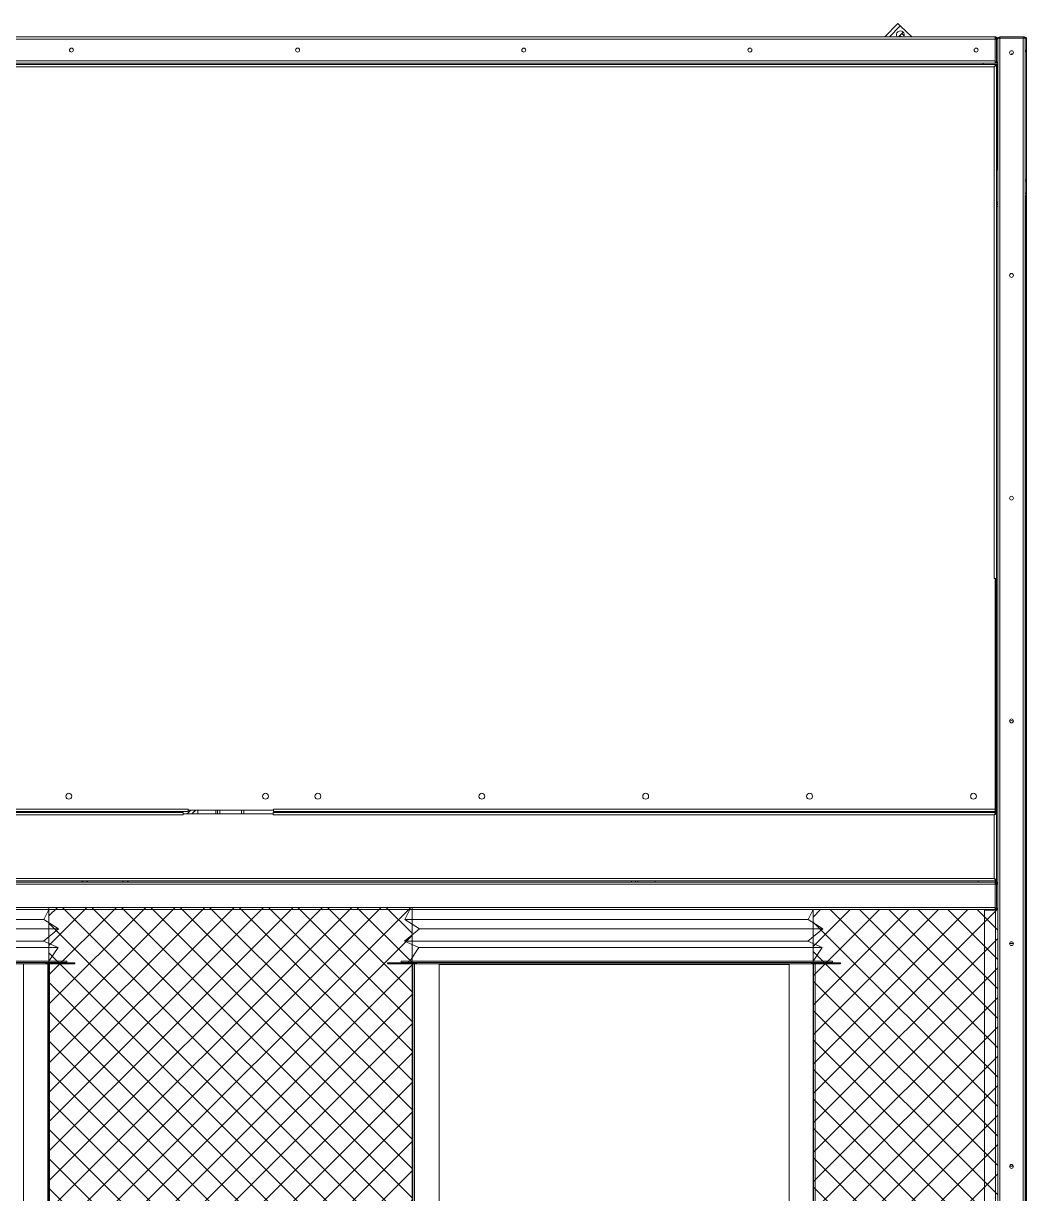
# Model space of a CAD drawing. Header units: millimetres. Extents: x 12896 to 42303, y 9438 to 30233.
# Drawn here: x 33577 to 35107, y 18855 to 20642 of the extents above; entities that cross this region are included whole.
import ezdxf

# ---------------------------------------------------------------- set-up
doc = ezdxf.new("R2010")
doc.units = ezdxf.units.MM
pattern_1 = [(45, (-1432394.39, -415976.966), (-22.4506403, 22.4506403), []), (135, (-1432394.39, -415976.966), (-22.4506403, -22.4506403), [])]

# ---------------------------------------------------------------- blocks, each defined once
blk = doc.blocks.new('3753456')
at = {"color": 0, "lineweight": 5}
for p, q in [((337590.2, 91235.5), (337597.8, 91251)), ((337589.4, 91202.2), (337612.3, 91221.4)), ((337612.3, 91221.4), (337590.2, 91235.5)), ((337611.6, 91192.6), (337589.4, 91202.2)), ((337597.8, 91172), (337611.6, 91192.6))]:
    blk.add_line(p, q, dxfattribs=at)
blk = doc.blocks.new('347246')
at = {"color": 0, "lineweight": 5}
for p, q in [((426217.9, 88814.5), (425602.7, 88814.5)), ((425624.9, 88800.5), (426240.1, 88800.5)), ((426217.2, 88781.3), (425602, 88781.3)), ((425624.1, 88771.7), (426239.3, 88771.7))]:
    blk.add_line(p, q, dxfattribs=at)
for p in [(88012.5, -2421), (88627.7, -2421)]:
    blk.add_blockref('3753456', p, dxfattribs=at)
blk = doc.blocks.new('2')
at = {"lineweight": 5}
h = blk.add_hatch(dxfattribs=at)
h.set_pattern_fill('ANSI37', scale=10)
h.set_pattern_definition(pattern_1)
h.paths.add_polyline_path([(34169.4, 17175.9), (34169.4, 19292.3), (33615.6, 19292.3), (33615.6, 17175.9)])
h = blk.add_hatch(dxfattribs=at)
h.set_pattern_fill('ANSI37', scale=10)
h.set_pattern_definition(pattern_1)
h.paths.add_polyline_path([(35062.9, 17172.5), (35062.9, 19288.9), (34781.4, 19288.9), (34781.4, 17172.5)])
at = {"color": 7, "lineweight": 20, "ltscale": 0.01186}
blk.add_line((34890.8, 20620.9), (34910.4, 20641.6), dxfattribs=at)
at = {"color": 7, "lineweight": 20, "ltscale": 0.009803}
blk.add_line((34898, 20620.9), (34914.2, 20638), dxfattribs=at)
at = {"color": 7, "lineweight": 20, "ltscale": 0.002167}
blk.add_line((34914.2, 20638), (34910.4, 20641.6), dxfattribs=at)
at = {"color": 7, "lineweight": 20, "ltscale": 0.010322}
blk.add_line((34932.1, 20620.9), (34914.2, 20638), dxfattribs=at)
at = {"color": 7, "lineweight": 20}
for p, q in [((35059.2, 20617.5), (31550.6, 20617.5)), ((35057.5, 20620.9), (31552.3, 20620.9)), ((35062.9, 17176.3), (35062.9, 20617.5)), ((35066.3, 17174.6), (35066.3, 20619.2)), ((35101.5, 20619.2), (35101.5, 17174.6)), ((35104.9, 20619.2), (35104.9, 17174.6)), ((35059.2, 20584.3), (31550.6, 20584.3)), ((35059.2, 20580.9), (31550.9, 20580.9)), ((31550.9, 20578.9), (35059.2, 20578.9)), ((31552.3, 20575.5), (35057.5, 20575.5)), ((35105.7, 17524.3), (35105.7, 20377.5)), ((35059.2, 19327.5), (31550.6, 19327.5)), ((35059.2, 19332.9), (31550.9, 19332.9)), ((35057.5, 19336.3), (31552.3, 19336.3)), ((35057.5, 19330.9), (31552.3, 19330.9)), ((31550.6, 19292.3), (35059.2, 19292.3)), ((31550.9, 19288.9), (35059.2, 19288.9))]:
    blk.add_line(p, q, dxfattribs=at)
at = {"color": 7, "lineweight": 20, "ltscale": 0.004259}
blk.add_line((34918.5, 20628.4), (34911.5, 20620.9), dxfattribs=at)
at = {"color": 7, "lineweight": 20, "ltscale": 0.001205}
blk.add_line((34914.1, 20623), (34912.1, 20620.9), dxfattribs=at)
at = {"color": 7, "lineweight": 20, "ltscale": 0.002137}
blk.add_line((34920.3, 20622.7), (34916.6, 20626.3), dxfattribs=at)
at = {"color": 7, "lineweight": 20, "ltscale": 0.000823661}
blk.add_line((35057.5, 20620.9), (35059.5, 20620.9), dxfattribs=at)
at = {"color": 7, "lineweight": 20, "ltscale": 0.001131}
for p, q in [((35059.2, 20620.3), (35059.2, 20617.5)), ((35061.2, 20620.3), (35061.2, 20617.5)), ((35063.6, 20619.2), (35066.3, 20619.2)), ((35059.2, 19330.3), (35059.2, 19327.5)), ((35061.2, 19330.3), (35061.2, 19327.5))]:
    blk.add_line(p, q, dxfattribs=at)
at = {"color": 7, "lineweight": 20, "ltscale": 0.000414935}
for p, q in [((35059.9, 20619.9), (35059.2, 20619.2)), ((35061.2, 20619.2), (35061.9, 20619.9)), ((35063.9, 20619.9), (35064.6, 20619.2)), ((35059.9, 19329.9), (35059.2, 19329.2)), ((35061.9, 19329.9), (35061.2, 19329.2))]:
    blk.add_line(p, q, dxfattribs=at)
at = {"color": 7, "lineweight": 20, "ltscale": 0.013833}
blk.add_line((35059.2, 20584.3), (35059.2, 20617.5), dxfattribs=at)
at = {"color": 7, "lineweight": 20, "ltscale": 0.000708334}
for p, q in [((35060.9, 20617.5), (35059.2, 20617.5)), ((35061.2, 20617.5), (35062.9, 20617.5)), ((35060.9, 19327.5), (35059.2, 19327.5)), ((35062.9, 19327.5), (35061.2, 19327.5))]:
    blk.add_line(p, q, dxfattribs=at)
at = {"color": 7, "lineweight": 20, "ltscale": 0.000125608}
blk.add_line((35060.9, 20617.5), (35061.2, 20617.5), dxfattribs=at)
at = {"color": 7, "lineweight": 20, "ltscale": 0.014417}
blk.add_line((35060.9, 20617.5), (35060.9, 20582.9), dxfattribs=at)
at = {"color": 7, "lineweight": 20, "ltscale": 0.014667}
for p, q in [((35061.2, 20582.3), (35061.2, 20617.5)), ((35101.5, 20619.2), (35066.3, 20619.2)), ((35059.2, 19292.3), (35059.2, 19327.5)), ((35061.2, 19292.3), (35061.2, 19327.5))]:
    blk.add_line(p, q, dxfattribs=at)
at = {"color": 7, "lineweight": 20, "ltscale": 0.000125767}
blk.add_line((35062.6, 20618.9), (35062.9, 20618.9), dxfattribs=at)
at = {"color": 7, "lineweight": 20, "ltscale": 0.000561758}
blk.add_line((35062.9, 20618.9), (35062.9, 20617.6), dxfattribs=at)
at = {"color": 7, "lineweight": 20, "ltscale": 0.01525}
for p, q in [((35066.3, 20620.9), (35102.9, 20620.9)), ((35060.9, 19327.5), (35060.9, 19290.9))]:
    blk.add_line(p, q, dxfattribs=at)
at = {"color": 7, "lineweight": 20, "ltscale": 0.000708333}
for p, q in [((35066.3, 20620.9), (35066.3, 20619.2)), ((35102.9, 20620.9), (35102.9, 20619.2)), ((35060.9, 20582.9), (35059.2, 20582.9)), ((35060.9, 19290.9), (35059.2, 19290.9)), ((35062.9, 19290.9), (35061.2, 19290.9))]:
    blk.add_line(p, q, dxfattribs=at)
at = {"color": 7, "lineweight": 20, "ltscale": 0.001417}
for p, q in [((35101.5, 20619.2), (35104.9, 20619.2)), ((35059.2, 20584.3), (35059.2, 20580.9)), ((33957.5, 19433.5), (33957.5, 19436.9)), ((33957.9, 19438.9), (33957.9, 19442.3)), ((35058.9, 19442.3), (35058.9, 19438.9)), ((35059.2, 19292.3), (35059.2, 19288.9)), ((35061.2, 19292.3), (35061.2, 19288.9))]:
    blk.add_line(p, q, dxfattribs=at)
at = {"color": 7, "lineweight": 20, "ltscale": 0.000250008}
blk.add_line((35102.9, 20620.9), (35103.5, 20620.9), dxfattribs=at)
at = {"color": 0, "lineweight": 20}
blk.add_line((35106.9, 20617.6), (35106.9, 17222.8), dxfattribs=at)
at = {"color": 7, "lineweight": 20, "ltscale": 0.000833333}
for p, q in [((35106.9, 20600.9), (35104.9, 20600.9)), ((35106.9, 20598.9), (35104.9, 20598.9)), ((35040.9, 20578.9), (35040.9, 20580.9)), ((35106.9, 20402.9), (35104.9, 20402.9)), ((35106.9, 20400.9), (35104.9, 20400.9)), ((35060.9, 20368.6), (35062.9, 20368.6)), ((35060.9, 20362.1), (35062.9, 20362.1)), ((35058.9, 19794.4), (35060.9, 19794.4)), ((33820.5, 19436.9), (33820.5, 19434.9)), ((33827.9, 19438.9), (33827.9, 19440.9)), ((34504.3, 19436.9), (34504.3, 19438.9)), ((34504.3, 19330.9), (34504.3, 19332.9)), ((34510.5, 19332.9), (34510.5, 19330.9)), ((34510.5, 19330.9), (34510.5, 19332.9)), ((33611, 19206.3), (33611, 19208.3)), ((33643, 19210.3), (33643, 19208.3)), ((34152.7, 19210.3), (34152.7, 19208.3)), ((34164.2, 19210.3), (34164.2, 19208.3)), ((34176.2, 19206.3), (34176.2, 19208.3)), ((34779, 19206.3), (34779, 19208.3)), ((34811, 19210.3), (34811, 19208.3))]:
    blk.add_line(p, q, dxfattribs=at)
at = {"color": 7, "lineweight": 20, "ltscale": 0.001542}
for p, q in [((35059.2, 20580.9), (35062.9, 20580.9)), ((35059.2, 20578.9), (35062.9, 20578.9))]:
    blk.add_line(p, q, dxfattribs=at)
at = {"color": 7, "lineweight": 20, "ltscale": 0.000562932}
for p, q in [((35059.2, 20577.6), (35059.2, 20578.9)), ((35059.2, 19435.6), (35059.2, 19436.9)), ((35059.2, 19334.3), (35059.2, 19332.9))]:
    blk.add_line(p, q, dxfattribs=at)
at = {"color": 7, "lineweight": 20, "ltscale": 0.000374917}
blk.add_line((35059.2, 20578.2), (35060.1, 20578.2), dxfattribs=at)
at = {"color": 7, "lineweight": 20, "ltscale": 0.000502197}
for p, q in [((35059.2, 20577.6), (35059.2, 20576.4)), ((35059.2, 19435.6), (35059.2, 19434.4)), ((35059.2, 19334.3), (35059.2, 19335.5))]:
    blk.add_line(p, q, dxfattribs=at)
at = {"color": 7, "lineweight": 20, "ltscale": 0.000293404}
for p, q in [((35059.9, 20576.9), (35059.2, 20576.9)), ((35059.9, 19434.9), (35059.2, 19434.9)), ((35059.9, 19334.9), (35059.2, 19334.9))]:
    blk.add_line(p, q, dxfattribs=at)
at = {"color": 7, "lineweight": 20, "ltscale": 0.000414929}
for p, q in [((35059.9, 20576.9), (35060.9, 20576.9)), ((35059.9, 19434.9), (35060.9, 19434.9)), ((35059.9, 19334.9), (35060.9, 19334.9))]:
    blk.add_line(p, q, dxfattribs=at)
at = {"color": 7, "lineweight": 20, "ltscale": 0.00039723}
blk.add_line((35061.2, 20582.3), (35060.3, 20582.3), dxfattribs=at)
at = {"color": 7, "lineweight": 20, "ltscale": 0.00050196}
blk.add_line((35060.5, 20578.1), (35061.7, 20578.1), dxfattribs=at)
at = {"color": 7, "lineweight": 20, "ltscale": 0.000375}
for p, q in [((35060.9, 20576), (35060.9, 20576.9)), ((35060.9, 19434), (35060.9, 19434.9)), ((35060.9, 19335.8), (35060.9, 19334.9))]:
    blk.add_line(p, q, dxfattribs=at)
at = {"color": 7, "lineweight": 20, "ltscale": 0.000583333}
for p, q in [((35061.2, 20580.9), (35061.2, 20582.3)), ((35105.3, 20378.9), (35105.3, 20377.5)), ((35057.5, 19794.4), (35058.9, 19794.4)), ((33820.5, 19434.9), (33820.5, 19433.5)), ((33827.9, 19440.9), (33827.9, 19442.3)), ((33957.5, 19434.9), (33957.5, 19433.5)), ((33957.9, 19440.9), (33957.9, 19442.3))]:
    blk.add_line(p, q, dxfattribs=at)
at = {"color": 7, "lineweight": 20, "ltscale": 0.000189807}
blk.add_line((35061.2, 20578.5), (35061.2, 20578.9), dxfattribs=at)
at = {"color": 7, "lineweight": 20, "ltscale": 5.90714e-05}
blk.add_line((35061.5, 20578.1), (35061.6, 20578.3), dxfattribs=at)
at = {"color": 7, "lineweight": 20, "ltscale": 0.00019089}
blk.add_line((35061.7, 20578.1), (35061.7, 20577.7), dxfattribs=at)
at = {"color": 7, "lineweight": 20, "ltscale": 0.000189797}
blk.add_line((35062.9, 20577.2), (35062.5, 20577.2), dxfattribs=at)
at = {"color": 7, "lineweight": 20, "ltscale": 0.00012593}
blk.add_line((35062.6, 20582.9), (35062.9, 20582.9), dxfattribs=at)
at = {"color": 7, "lineweight": 20, "ltscale": 0.000125676}
blk.add_line((35062.6, 20576.9), (35062.9, 20576.9), dxfattribs=at)
at = {"color": 7, "lineweight": 20, "ltscale": 0.325458}
blk.add_line((35057.5, 20575.5), (35057.5, 19794.4), dxfattribs=at)
at = {"color": 7, "lineweight": 20, "ltscale": 0.325667}
blk.add_line((35060.9, 20576), (35060.9, 19794.4), dxfattribs=at)
at = {"color": 7, "lineweight": 20, "ltscale": 0.015777}
blk.add_line((35061.3, 20575.5), (35061.3, 20537.6), dxfattribs=at)
at = {"color": 7, "lineweight": 20, "ltscale": 0.049801}
blk.add_line((35061.3, 20537.6), (35061.3, 20418.1), dxfattribs=at)
at = {"color": 7, "lineweight": 20, "ltscale": 0.000666667}
for p, q in [((35061.3, 20537.6), (35062.9, 20537.6)), ((35061.3, 20418.1), (35062.9, 20418.1)), ((33613, 19207.2), (33611.4, 19207.2)), ((33615.6, 19206.9), (33616.9, 19205.9)), ((33655, 19207.9), (33655, 19206.3)), ((34132.2, 19207.9), (34132.2, 19206.3)), ((34171.6, 19206.9), (34170.4, 19205.9)), ((34174.2, 19207.2), (34175.8, 19207.2)), ((34781, 19207.2), (34779.4, 19207.2)), ((34783.6, 19206.9), (34784.9, 19205.9)), ((34823, 19207.9), (34823, 19206.3))]:
    blk.add_line(p, q, dxfattribs=at)
at = {"color": 7, "lineweight": 20, "ltscale": 3.41168e-05}
blk.add_line((35061, 20456.8), (35060.9, 20456.8), dxfattribs=at)
at = {"color": 7, "lineweight": 20, "ltscale": 0.000167347}
blk.add_line((35105.3, 20378.9), (35104.9, 20378.9), dxfattribs=at)
at = {"color": 7, "lineweight": 20, "ltscale": 0.00033334}
blk.add_line((35104.9, 20377.5), (35105.7, 20377.5), dxfattribs=at)
at = {"color": 7, "lineweight": 20, "ltscale": 0.000500046}
blk.add_line((35105.7, 20377.5), (35106.9, 20377.5), dxfattribs=at)
at = {"color": 7, "lineweight": 20, "ltscale": 0.146708}
blk.add_line((35058.9, 19794.4), (35058.9, 19442.3), dxfattribs=at)
at = {"color": 7, "lineweight": 20, "ltscale": 0.149791}
blk.add_line((35059.5, 19434.9), (35059.5, 19794.4), dxfattribs=at)
at = {"color": 7, "lineweight": 20, "ltscale": 0.150167}
blk.add_line((35060.9, 19434), (35060.9, 19794.4), dxfattribs=at)
at = {"color": 7, "lineweight": 20, "ltscale": 0.43625}
for p, q in [((33827.9, 19442.3), (32780.9, 19442.3)), ((33827.9, 19438.9), (32780.9, 19438.9))]:
    blk.add_line(p, q, dxfattribs=at)
at = {"color": 7, "lineweight": 20, "ltscale": 0.430417}
for p, q in [((32787.5, 19436.9), (33820.5, 19436.9)), ((32787.5, 19433.5), (33820.5, 19433.5))]:
    blk.add_line(p, q, dxfattribs=at)
at = {"color": 7, "lineweight": 20, "ltscale": 0.001149}
for p, q in [((33766.4, 19436.9), (33768.3, 19438.9)), ((33773.6, 19436.9), (33775.5, 19438.9)), ((33665.8, 19330.9), (33667.7, 19332.9)), ((33672.9, 19330.9), (33674.8, 19332.9)), ((33727.6, 19330.9), (33729.5, 19332.9))]:
    blk.add_line(p, q, dxfattribs=at)
at = {"color": 7, "lineweight": 20, "ltscale": 0.057083}
blk.add_line((33820.5, 19434.9), (33957.5, 19434.9), dxfattribs=at)
at = {"color": 7, "lineweight": 20, "ltscale": 0.003448}
for p, q in [((33826.3, 19434.9), (33832, 19440.9)), ((33833.5, 19434.9), (33839.2, 19440.9)), ((33833.7, 19434.9), (33839.4, 19440.9))]:
    blk.add_line(p, q, dxfattribs=at)
at = {"color": 7, "lineweight": 20, "ltscale": 0.054167}
blk.add_line((33957.9, 19440.9), (33827.9, 19440.9), dxfattribs=at)
at = {"color": 7, "lineweight": 20, "ltscale": 0.0025}
for p, q in [((33842.9, 19440.9), (33842.9, 19434.9)), ((33870.1, 19434.9), (33870.1, 19440.9)), ((33872.9, 19434.9), (33872.9, 19440.9)), ((33872.9, 19434.9), (33872.9, 19440.9)), ((33876.3, 19434.9), (33876.3, 19440.9)), ((33909.5, 19434.9), (33909.5, 19440.9)), ((33912.9, 19434.9), (33912.9, 19440.9))]:
    blk.add_line(p, q, dxfattribs=at)
at = {"color": 7, "lineweight": 20, "ltscale": 0.459042}
blk.add_line((33957.5, 19436.9), (35059.2, 19436.9), dxfattribs=at)
at = {"color": 7, "lineweight": 20, "ltscale": 0.458333}
blk.add_line((33957.5, 19433.5), (35057.5, 19433.5), dxfattribs=at)
at = {"color": 7, "lineweight": 20, "ltscale": 0.45875}
for p, q in [((35058.9, 19442.3), (33957.9, 19442.3)), ((35058.9, 19438.9), (33957.9, 19438.9))]:
    blk.add_line(p, q, dxfattribs=at)
at = {"color": 7, "lineweight": 20, "ltscale": 0.000833334}
for p, q in [((34510.5, 19436.9), (34510.5, 19438.9)), ((34512.5, 19436.9), (34512.5, 19438.9))]:
    blk.add_line(p, q, dxfattribs=at)
at = {"color": 7, "lineweight": 20, "ltscale": 0.000832387}
blk.add_line((35032.9, 19438.9), (35032.9, 19436.9), dxfattribs=at)
at = {"color": 7, "lineweight": 20, "ltscale": 0.0405}
blk.add_line((35057.5, 19433.5), (35057.5, 19336.3), dxfattribs=at)
at = {"color": 7, "lineweight": 20, "ltscale": 0.040917}
blk.add_line((35060.9, 19434), (35060.9, 19335.8), dxfattribs=at)
at = {"color": 7, "lineweight": 20, "ltscale": 0.00115}
for p, q in [((33734.7, 19330.9), (33736.6, 19332.9)), ((33734.9, 19330.9), (33736.8, 19332.9))]:
    blk.add_line(p, q, dxfattribs=at)
at = {"color": 7, "lineweight": 20, "ltscale": 0.000833638}
for p, q in [((34513.9, 19332.9), (34513.9, 19330.9)), ((34540.5, 19330.9), (34540.5, 19332.9))]:
    blk.add_line(p, q, dxfattribs=at)
at = {"color": 7, "lineweight": 20, "ltscale": 0.000832633}
blk.add_line((35032.9, 19332.9), (35032.9, 19330.9), dxfattribs=at)
at = {"color": 7, "lineweight": 20, "ltscale": 0.000824214}
blk.add_line((35059.5, 19330.9), (35057.5, 19330.9), dxfattribs=at)
at = {"color": 7, "lineweight": 20, "ltscale": 0.001668}
blk.add_line((35059.5, 19330.9), (35059.5, 19334.9), dxfattribs=at)
at = {"color": 7, "lineweight": 20, "ltscale": 0.000566661}
blk.add_line((35060.9, 19330.9), (35059.6, 19330.9), dxfattribs=at)
at = {"color": 7, "lineweight": 20, "ltscale": 0.002042}
blk.add_line((35060.9, 19330.9), (35060.9, 19335.8), dxfattribs=at)
at = {"color": 7, "lineweight": 20, "ltscale": 0.000125615}
blk.add_line((35060.9, 19330.9), (35060.9, 19330.6), dxfattribs=at)
at = {"color": 7, "lineweight": 20, "ltscale": 0.000125312}
blk.add_line((35061.2, 19327.5), (35060.9, 19327.5), dxfattribs=at)
at = {"color": 7, "lineweight": 20, "ltscale": 0.000125}
blk.add_line((35060.9, 19292.3), (35061.2, 19292.3), dxfattribs=at)
at = {"color": 7, "lineweight": 20, "ltscale": 0.000152655}
blk.add_line((35062.9, 19290.8), (35062.5, 19290.8), dxfattribs=at)
at = {"color": 7, "lineweight": 20, "ltscale": 0.000341772}
blk.add_line((35042.9, 19288.1), (35042.9, 19288.9), dxfattribs=at)
at = {"color": 7, "lineweight": 20, "ltscale": 0.006917}
blk.add_line((35059.5, 19288.1), (35042.9, 19288.1), dxfattribs=at)
at = {"color": 7, "lineweight": 20, "ltscale": 0.258309}
for p, q in [((35042.9, 19288.1), (35042.9, 18668.2)), ((35059.5, 18668.2), (35059.5, 19288.1))]:
    blk.add_line(p, q, dxfattribs=at)
at = {"color": 7, "lineweight": 20, "ltscale": 0.000833341}
blk.add_line((35059.2, 19288.9), (35061.2, 19288.9), dxfattribs=at)
at = {"color": 7, "lineweight": 20, "ltscale": 0.000133398}
blk.add_line((35059.5, 19288.6), (35059.5, 19288.9), dxfattribs=at)
at = {"color": 7, "lineweight": 20, "ltscale": 0.000208374}
blk.add_line((35059.5, 19288.1), (35059.5, 19288.6), dxfattribs=at)
at = {"color": 7, "lineweight": 20, "ltscale": 0.2695}
for p, q in [((33643, 19210.3), (32996.2, 19210.3)), ((33643, 19208.3), (32996.2, 19208.3)), ((34811, 19210.3), (34164.2, 19210.3)), ((34811, 19208.3), (34164.2, 19208.3))]:
    blk.add_line(p, q, dxfattribs=at)
at = {"color": 7, "lineweight": 20, "ltscale": 0.251167}
for p, q in [((33008.2, 19208.3), (33611, 19208.3)), ((33008.2, 19206.3), (33611, 19206.3)), ((34176.2, 19208.3), (34779, 19208.3)), ((34176.2, 19206.3), (34779, 19206.3))]:
    blk.add_line(p, q, dxfattribs=at)
at = {"color": 7, "lineweight": 20, "ltscale": 0.349833}
for p, q in [((33576.6, 18366.7), (33576.6, 19206.3)), ((33613.8, 19206.3), (33613.8, 18366.7)), ((34173.4, 19206.3), (34173.4, 18366.7)), ((34210.6, 18366.7), (34210.6, 19206.3)), ((34744.6, 18366.7), (34744.6, 19206.3)), ((34781.8, 19206.3), (34781.8, 18366.7))]:
    blk.add_line(p, q, dxfattribs=at)
at = {"color": 7, "lineweight": 20, "ltscale": 0.0155}
for p, q in [((33576.6, 19206.3), (33613.8, 19206.3)), ((33617.8, 19207.9), (33655, 19207.9)), ((33617.8, 19206.3), (33655, 19206.3)), ((34169.4, 19207.9), (34132.2, 19207.9)), ((34169.4, 19206.3), (34132.2, 19206.3)), ((34210.6, 19206.3), (34173.4, 19206.3)), ((34744.6, 19206.3), (34781.8, 19206.3)), ((34785.8, 19207.9), (34823, 19207.9)), ((34785.8, 19206.3), (34823, 19206.3))]:
    blk.add_line(p, q, dxfattribs=at)
at = {"color": 7, "lineweight": 20, "ltscale": 0.001167}
for p, q in [((33613.8, 19207.9), (33611, 19207.9)), ((34781.8, 19207.9), (34779, 19207.9))]:
    blk.add_line(p, q, dxfattribs=at)
at = {"color": 7, "lineweight": 20, "ltscale": 0.000167}
for p, q in [((33611.4, 19207), (33611, 19207)), ((34779.4, 19207), (34779, 19207))]:
    blk.add_line(p, q, dxfattribs=at)
at = {"color": 7, "lineweight": 20, "ltscale": 0.00036512}
for p, q in [((33611.4, 19207.2), (33611.4, 19206.3)), ((33613, 19207.2), (33613, 19206.3)), ((34174.2, 19206.3), (34174.2, 19207.2)), ((34175.8, 19206.3), (34175.8, 19207.2)), ((34779.4, 19207.2), (34779.4, 19206.3)), ((34781, 19207.2), (34781, 19206.3))]:
    blk.add_line(p, q, dxfattribs=at)
at = {"color": 7, "lineweight": 20, "ltscale": 0.000333381}
for p, q in [((33613.8, 19207), (33613, 19207)), ((34781.8, 19207), (34781, 19207))]:
    blk.add_line(p, q, dxfattribs=at)
at = {"color": 7, "lineweight": 20, "ltscale": 0.000266463}
for p, q in [((33613.8, 19206.3), (33613.8, 19207)), ((34781.8, 19206.3), (34781.8, 19207))]:
    blk.add_line(p, q, dxfattribs=at)
at = {"color": 7, "lineweight": 20, "ltscale": 0.000824955}
for p, q in [((33615.8, 19206.3), (33613.8, 19206.3)), ((34171.4, 19206.3), (34173.4, 19206.3)), ((34783.8, 19206.3), (34781.8, 19206.3))]:
    blk.add_line(p, q, dxfattribs=at)
at = {"color": 7, "lineweight": 20, "ltscale": 0.000508058}
for p, q in [((33614.5, 19206.8), (33615.5, 19207.6)), ((34172.7, 19206.8), (34171.8, 19207.6)), ((34782.5, 19206.8), (34783.5, 19207.6))]:
    blk.add_line(p, q, dxfattribs=at)
at = {"color": 7, "lineweight": 20, "ltscale": 8.11137e-06}
blk.add_line((33616.6, 19205.2), (33616.6, 19205.1), dxfattribs=at)
at = {"color": 7, "lineweight": 20, "ltscale": 0.348833}
for p, q in [((33616.6, 19205.1), (33616.6, 18367.9)), ((34170.6, 19205.1), (34170.6, 18367.9)), ((34784.6, 19205.1), (34784.6, 18367.9))]:
    blk.add_line(p, q, dxfattribs=at)
at = {"color": 7, "lineweight": 20, "ltscale": 0.008333}
for p, q in [((33643, 19208.3), (33623, 19208.3)), ((34811, 19208.3), (34791, 19208.3))]:
    blk.add_line(p, q, dxfattribs=at)
at = {"color": 7, "lineweight": 20, "ltscale": 0.004802}
for p, q in [((34164.2, 19210.3), (34152.7, 19210.3)), ((34164.2, 19208.3), (34152.7, 19208.3))]:
    blk.add_line(p, q, dxfattribs=at)
at = {"color": 7, "lineweight": 20, "ltscale": 0.004989}
blk.add_line((34176.2, 19208.3), (34164.2, 19208.3), dxfattribs=at)
at = {"color": 7, "lineweight": 20, "ltscale": 0.001166}
blk.add_line((34173.4, 19207.9), (34176.2, 19207.9), dxfattribs=at)
at = {"color": 7, "lineweight": 20, "ltscale": 0.000266053}
blk.add_line((34173.4, 19206.3), (34173.4, 19207), dxfattribs=at)
at = {"color": 7, "lineweight": 20, "ltscale": 0.000333286}
blk.add_line((34173.4, 19207), (34174.2, 19207), dxfattribs=at)
at = {"color": 7, "lineweight": 20, "ltscale": 0.000166333}
blk.add_line((34175.8, 19207), (34176.2, 19207), dxfattribs=at)
at = {"color": 7, "lineweight": 20, "ltscale": 0.2225}
blk.add_line((34210.6, 19204.9), (34744.6, 19204.9), dxfattribs=at)
at = {"color": 7, "lineweight": 20, "ltscale": 8.11136e-06}
blk.add_line((34784.6, 19205.2), (34784.6, 19205.1), dxfattribs=at)
at = {"color": 0, "lineweight": 20}
for points in [[(33615.6, 19292.3), (34169.4, 19292.3), (34169.4, 17175.9), (33615.6, 17175.9)], [(34781.4, 19288.9), (35062.9, 19288.9), (35062.9, 17172.5), (34781.4, 17172.5)]]:
    blk.add_lwpolyline(points, close=True, dxfattribs=at)
at = {"color": 7, "lineweight": 20}
for centre, radius in [((33649.9, 20600.9), 3), ((33994.9, 20600.9), 3), ((34339.9, 20600.9), 3), ((34684.9, 20600.9), 3), ((35029.9, 20600.9), 3), ((35083.9, 20596.9), 3), ((35083.9, 20256.9), 3), ((35083.9, 19916.9), 3), ((35083.9, 19576.9), 3), ((33645.9, 19461.9), 4.5), ((33945.9, 19461.9), 4.5), ((34025.9, 19461.9), 4.5), ((34275.9, 19461.9), 4.5), ((34525.9, 19461.9), 4.5), ((34775.9, 19461.9), 4.5), ((35025.9, 19461.9), 4.5), ((35083.9, 19236.9), 3), ((35083.9, 18896.9), 3)]:
    blk.add_circle(centre, radius, dxfattribs=at)
for centre, radius, start, end in [((34914.4, 20624), 6, 329.3132, 210.6868), ((34910, 20618.7), 6, 22.0655, 50.9985), ((35057.5, 20617.5), 3.4, 0, 90), ((35059.5, 20617.5), 3.4, 0.5143, 90), ((35066.3, 20617.5), 3.4, 90, 180), ((35101.5, 20617.5), 3.4, 30, 65.6845), ((35103.5, 20617.5), 3.4, 0.7852, 90), ((35085.9, 20590.9), 4.5, 82.6418, 134.2281), ((35057.5, 20584.3), 3.4, 270, 270.2337), ((35057.5, 20584.3), 3.4, 300, 335.6848), ((35059.5, 20575.5), 3.4, 49.8839, 90), ((35057.5, 20584.3), 3.4, 359.7733, 0), ((35059.5, 20584.3), 3.4, 300, 359.267), ((35059.5, 20575.5), 3.4, 0.8472, 49.6822), ((35058.5, 20446.2), 3.84, 43.1681, 51.2983), ((35103.5, 20384.3), 3.4, 294.2855, 359.1989), ((35104.1, 20376.1), 2.8, 30, 64.6233), ((35083.9, 19572.9), 4.5, 49.1956, 130.8105), ((35057.5, 19327.5), 3.4, 0, 90), ((35059.5, 19327.5), 3.4, 0.6015, 90), ((35057.5, 19292.3), 3.4, 300, 335.6845), ((35059.5, 19292.3), 3.4, 300, 335.6845), ((35083.9, 19232.9), 4.5, 49.1956, 130.8105), ((33611.4, 19204.9), 3.68, 22.2509, 30.9821), ((33617.8, 19205.1), 2.8, 90, 154.6231), ((33612.4, 19204.5), 4.36, 38.0862, 46.078), ((33617.8, 19205.1), 1.2, 90, 180), ((34169.4, 19205.1), 2.8, 25.3769, 90), ((34169.4, 19205.1), 1.2, 0, 90), ((34174.8, 19204.5), 4.36, 133.922, 141.9136), ((34175.9, 19204.9), 3.68, 149.0179, 157.7491), ((34779.4, 19204.9), 3.68, 22.2509, 30.9821), ((34785.8, 19205.1), 2.8, 90, 154.6231), ((34780.4, 19204.5), 4.36, 38.0862, 46.078), ((34785.8, 19205.1), 1.2, 90, 180), ((35083.9, 18892.9), 4.5, 49.1956, 130.8105)]:
    blk.add_arc(centre, radius, start, end, dxfattribs=at)
for centre, major_axis, ratio, start_param, end_param in [((35060.1, 20575.5), (2.8, 0), 0.965926, 0.013721, 1.570796), ((35060.1, 20575.5), (1.2, 0), 0.965926, 6.283185, 7.124032), ((35060.1, 20455.9), (-1.2, 0), 0.965926, 3.154654, 3.926988), ((35059.5, 20365.3), (-3.4, 0), 0.087156, 3.154389, 4.287999), ((35059.5, 20365.3), (-1.4, 0), 0.087156, 3.141593, 3.169624), ((35059.5, 19290.8), (3.4, 0), 0.642788, 4.712389, 6.271742), ((33613.8, 19206.3), (-2.8, 0), 0.596826, 4.080564, 4.712389), ((33613.8, 19206.3), (-1.2, 0), 0.596826, 4.080564, 4.712389), ((34173.4, 19206.3), (2.8, 0), 0.596826, 1.570796, 2.202621), ((34173.4, 19206.3), (1.2, 0), 0.596826, 1.570796, 2.202621), ((34781.8, 19206.3), (-2.8, 0), 0.596826, 4.080564, 4.712389), ((34781.8, 19206.3), (-1.2, 0), 0.596826, 4.080564, 4.712389)]:
    blk.add_ellipse(centre, major_axis=major_axis, ratio=ratio, start_param=start_param, end_param=end_param, dxfattribs=at)
for points in [[(35059.2, 20620.3), (35058.9, 20620.5), (35058.5, 20620.7), (35058.2, 20620.9), (35057.9, 20620.9), (35057.5, 20620.9)], [(35061.2, 20620.3), (35060.9, 20620.5), (35060.5, 20620.7), (35060.2, 20620.9), (35059.9, 20620.9), (35059.5, 20620.9)], [(35063.6, 20619.2), (35063.3, 20618.9), (35063.1, 20618.6), (35063, 20618.2), (35062.9, 20617.9), (35062.9, 20617.5)], [(35059.2, 20577.6), (35058.9, 20577.2), (35058.5, 20576.8), (35058.2, 20576.4), (35057.8, 20576), (35057.5, 20575.5)], [(35059.9, 20576.9), (35059.5, 20576.7), (35059.1, 20576.4), (35058.6, 20576.1), (35058, 20575.8), (35057.5, 20575.5)], [(35060.8, 20578.1), (35060.5, 20578.4), (35060.3, 20578.7), (35060, 20578.9), (35059.8, 20578.9), (35059.5, 20578.9)], [(35059.2, 19435.6), (35058.9, 19435.2), (35058.5, 19434.8), (35058.2, 19434.4), (35057.8, 19434), (35057.5, 19433.5)], [(35059.9, 19434.9), (35059.5, 19434.7), (35059.1, 19434.4), (35058.6, 19434.1), (35058, 19433.8), (35057.5, 19433.5)], [(35059.9, 19334.9), (35059.5, 19335.2), (35059.1, 19335.5), (35058.6, 19335.8), (35058, 19336.1), (35057.5, 19336.3)], [(35059.2, 19334.3), (35058.9, 19334.7), (35058.5, 19335), (35058.2, 19335.5), (35057.8, 19335.9), (35057.5, 19336.3)], [(35059.2, 19330.3), (35058.9, 19330.5), (35058.5, 19330.7), (35058.2, 19330.9), (35057.9, 19330.9), (35057.5, 19330.9)], [(35061.2, 19330.3), (35060.9, 19330.5), (35060.5, 19330.7), (35060.2, 19330.9), (35059.9, 19330.9), (35059.5, 19330.9)], [(33615.8, 19206.3), (33616.1, 19206.1), (33616.3, 19205.9), (33616.5, 19205.6), (33616.6, 19205.4), (33616.6, 19205.1)], [(34171.4, 19206.3), (34171.1, 19206.1), (34170.9, 19205.9), (34170.7, 19205.6), (34170.6, 19205.4), (34170.6, 19205.1)], [(34783.8, 19206.3), (34784.1, 19206.1), (34784.3, 19205.9), (34784.5, 19205.6), (34784.6, 19205.4), (34784.6, 19205.1)]]:
    blk.add_open_spline(points, degree=5, dxfattribs=at)
at = {"color": 0, "lineweight": 20}
for p in [(-392609.9, -69540.7), (-391444.1, -69540.7)]:
    blk.add_blockref('347246', p, dxfattribs=at)

msp = doc.modelspace()

# ---------------------------------------------------------------- block references
msp.add_blockref('2', (0, 0))

doc.saveas('drawing.dxf')
